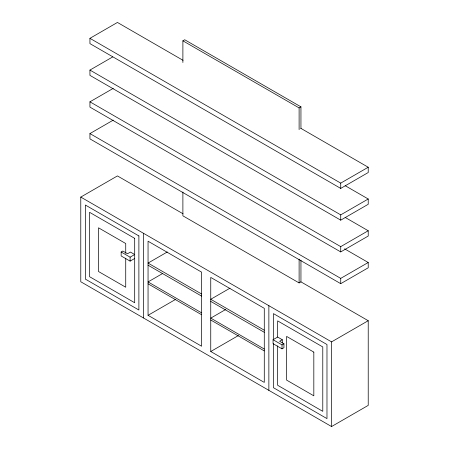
<?xml version="1.0" encoding="UTF-8"?>
<svg xmlns="http://www.w3.org/2000/svg" width="449" height="449" viewBox="0 0 449 449"><rect width="100%" height="100%" fill="white"/><g stroke="black" fill="none" stroke-linecap="round" stroke-linejoin="round"><path stroke-width="0.67" d="M300.824 128.33L368.225 167.241L368.225 172.534L340.729 188.412L89.94 43.62L89.94 38.328L117.436 22.45L183.018 60.312M345.152 185.673L368.225 198.997L368.225 204.289L340.729 220.162L89.94 75.37L89.94 70.078L112.654 56.961M182.889 62.518L182.889 40.82L184.724 39.759L300.948 106.862L300.948 128.56M345.152 217.423L368.225 230.747L368.225 236.039L340.729 251.917L89.94 107.12L89.94 101.828L113.255 88.369M344.546 248.825L368.225 262.497L368.225 267.789L340.729 283.667L89.94 138.876L89.94 133.583L113.255 120.124M300.824 281.798L368.225 320.709L368.225 405.38L331.564 426.55L80.775 281.759L80.775 197.083L117.436 175.918L183.018 213.78M182.889 40.82L299.113 107.917L300.948 106.862M121.146 252.001L122.824 251.03L127.527 253.747L130.429 252.069L134.689 254.527L130.103 257.17L121.146 252.001L121.146 255.958L130.103 261.127L134.689 258.484M167.286 251.979L148.052 263.086L201.584 293.988M162.476 273.593L148.052 281.921L201.584 312.83M89.94 38.328L340.729 183.119L368.225 167.241M148.052 315.31L201.584 346.218L201.584 272.128L148.052 241.22L148.052 315.31L175.699 299.348M89.94 70.078L340.729 214.869L368.225 198.997M229.983 288.179L210.749 299.281L264.281 330.189M225.78 309.445L210.749 318.122L264.281 349.025M89.94 101.828L340.729 246.624L368.225 230.747M182.889 192.02L182.889 215.823L299.113 282.926L300.948 281.865L300.948 260.167M210.749 351.505L264.281 382.413L264.281 308.328L210.749 277.42L210.749 351.505L238.397 335.543M89.94 133.583L340.729 278.374L368.225 262.497M282.292 339.741L279.62 341.285L283.936 343.771L283.936 347.734L282.023 348.839L273.065 343.665L273.065 339.708L277.65 337.064L282.292 339.741L282.292 343.042M273.065 339.708L282.023 344.883L283.936 343.771M80.775 197.083L331.564 341.88L368.225 320.709M148.052 265.191L201.584 296.099M210.749 301.391L264.281 332.299M148.052 283.813L201.584 314.721M210.749 320.014L264.281 350.922M340.729 183.119L340.729 188.412M340.729 214.869L340.729 220.162M340.729 246.624L340.729 251.917M340.729 278.374L340.729 283.667M331.564 341.88L331.564 426.55M299.113 107.917L299.113 129.621M299.113 259.124L299.113 282.926M282.023 344.883L282.023 348.839M277.65 337.064L277.65 320.889L322.78 346.948L322.78 411.34L277.65 385.281L277.65 345.859M273.447 339.478L273.447 313.615L326.979 344.523L326.979 418.614L273.447 387.706L273.447 343.67M268.867 305.679L268.867 390.349M143.472 233.284L143.472 317.954M130.103 257.17L130.103 261.127M125.731 253.309L125.731 243.526L98.511 227.811L98.511 271.516L125.731 287.231L125.731 258.158M138.887 235.927L85.355 205.025L85.355 279.11L138.887 310.018L138.887 235.927M134.689 238.352L89.553 212.298L89.553 276.685L134.689 302.744L134.689 238.352M313.823 352.123L286.608 336.408L286.608 380.107L313.823 395.822L313.823 352.123"/></g></svg>
